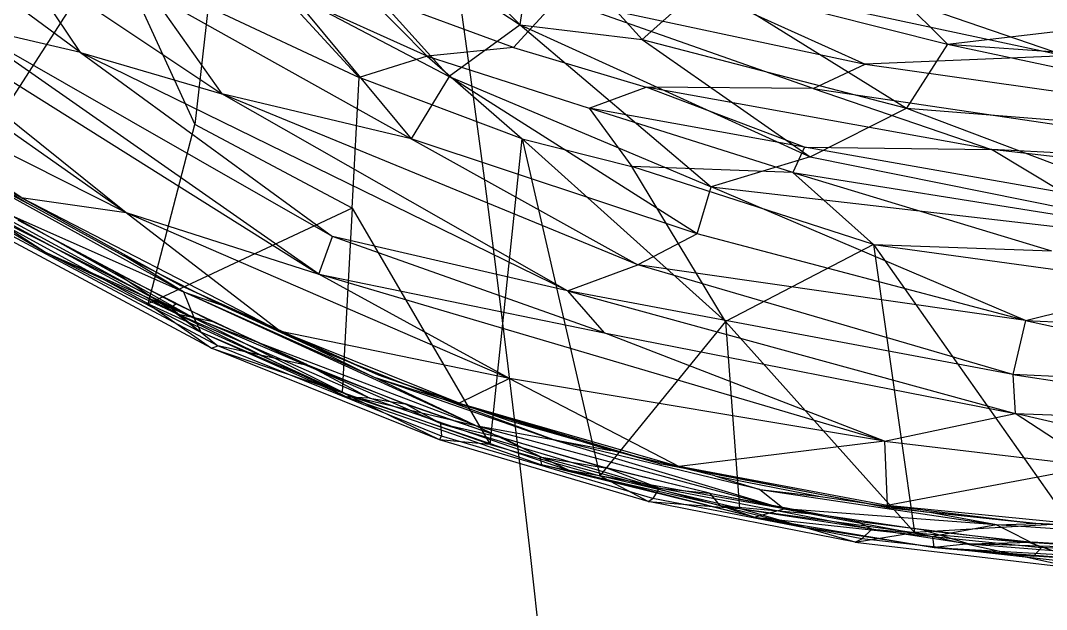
# Model space of a CAD drawing. Extents: x 11992 to 29481, y -6727 to 6811.
# Drawn here: x 17025.2 to 17157.5, y -2158.3 to -2082.4 of the extents above; entities that cross this region are included whole.
import ezdxf

# ---------------------------------------------------------------- set-up
doc = ezdxf.new("R2010")
doc.units = 0
doc.header["$MEASUREMENT"] = 0
doc.layers.get('0').update_dxf_attribs({"color": 8, "linetype": 'CONTINUOUS'})
doc.layers.add('zoylight 5回路', color=4, linetype='CONTINUOUS')

msp = doc.modelspace()

# ---------------------------------------------------------------- linework, layer by layer
for p, q in [((17057.84, -2050.93, -1806.02), (17089.66, -2082.97, -1774.11)), ((17052.22, -2058.27, -1779.22), (17089.66, -2082.97, -1774.11)), ((17052.22, -2058.27, -1779.22), (17080.52, -2089.61, -1751.59)), ((17032.94, -2086.54, -1721.3), (17000.15, -2062.2, -1717.14)), ((17089.66, -2082.97, -1774.11), (17091.62, -2069.53, -1810.6)), ((17105.38, -2084.87, -1785.54), (17091.62, -2069.53, -1810.6)), ((16986.96, -2070.74, -1714.13), (17038.86, -2107.12, -1719.94)), ((16994.72, -2071.78, -1714.02), (17063.68, -2115.07, -1721.32)), ((16994.72, -2071.78, -1714.02), (17038.86, -2107.12, -1719.94)), ((17016.06, -2104.91, -1753.82), (17036.99, -2072.51, -2023.83)), ((17036.99, -2072.51, -2023.83), (17047.69, -2095.8, -1921.09)), ((17144.75, -2085.44, -1816.23), (17131.29, -2072.06, -1850.83)), ((17024.68, -2074.12, -1724.89), (17051.18, -2091.85, -1726.59)), ((17032.94, -2086.54, -1721.3), (17024.68, -2074.12, -1724.89)), ((17106.38, -2075.5, -2070.11), (17159.97, -2086.96, -2070.04)), ((17106.38, -2075.5, -2070.11), (17134.16, -2088.04, -2068.06)), ((17159.97, -2086.96, -2070.04), (17126.08, -2075.31, -2070.85)), ((17058.35, -2078.28, -2053.08), (17068.88, -2089.75, -2022.86)), ((17077.66, -2087.01, -2053.27), (17058.35, -2078.28, -2053.08)), ((17113.54, -2077.59, -1813.53), (17105.38, -2084.87, -1785.54)), ((17113.54, -2077.59, -1813.53), (17144.75, -2085.44, -1816.23)), ((17113.54, -2077.59, -1813.53), (17139.48, -2093.69, -1789.68)), ((17042.07, -2078.91, -1733.58), (17075.6, -2097.63, -1735.61)), ((17042.07, -2078.91, -1733.58), (17051.18, -2091.85, -1726.59)), ((17060, -2078.85, -1750.05), (17080.52, -2089.61, -1751.59)), ((17060, -2078.85, -1750.05), (17075.6, -2097.63, -1735.61)), ((17088.81, -2085.88, -2061.06), (17069.61, -2078.82, -2060.56)), ((17077.66, -2087.01, -2053.27), (17069.61, -2078.82, -2060.56)), ((17094.54, -2079.55, -2067.25), (17088.81, -2085.88, -2061.06)), ((17094.54, -2079.55, -2067.25), (17134.16, -2088.04, -2068.06)), ((17127.44, -2091.16, -2065.54), (17094.54, -2079.55, -2067.25)), ((17049.41, -2080.64, -2019.55), (17047.69, -2095.8, -1921.09)), ((17049.41, -2080.64, -2019.55), (17068.88, -2089.75, -2022.86)), ((17144.75, -2085.44, -1816.23), (17182.86, -2080.95, -1859.56)), ((17065.44, -2110.21, -1721.69), (17017.68, -2082.94, -1717.37)), ((17063.68, -2115.07, -1721.32), (17017.68, -2082.94, -1717.37)), ((17032.94, -2086.54, -1721.3), (17017.68, -2082.94, -1717.37)), ((17089.66, -2082.97, -1774.11), (17080.52, -2089.61, -1751.59)), ((17089.66, -2082.97, -1774.11), (17105.38, -2084.87, -1785.54)), ((17089.66, -2082.97, -1774.11), (17127.04, -2099.97, -1767.59)), ((17089.66, -2082.97, -1774.11), (17114.3, -2103.83, -1752.3)), ((17105.38, -2084.87, -1785.54), (17127.04, -2099.97, -1767.59)), ((17105.38, -2084.87, -1785.54), (17139.48, -2093.69, -1789.68)), ((17025.3, -2105.2, -1720.89), (16996.25, -2085.68, -1717.68)), ((16996.25, -2085.68, -1717.68), (17038.86, -2107.12, -1719.94)), ((17088.81, -2085.88, -2061.06), (17077.66, -2087.01, -2053.27)), ((17088.81, -2085.88, -2061.06), (17105.9, -2090.97, -2061.16)), ((17144.75, -2085.44, -1816.23), (17139.48, -2093.69, -1789.68)), ((17144.75, -2085.44, -1816.23), (17210.5, -2099.38, -1819.06)), ((17144.75, -2085.44, -1816.23), (17224.1, -2091.13, -1852.87)), ((17095.74, -2117.21, -1727.77), (17032.94, -2086.54, -1721.3)), ((17032.94, -2086.54, -1721.3), (17065.44, -2110.21, -1721.69)), ((17032.94, -2086.54, -1721.3), (17051.18, -2091.85, -1726.59)), ((17077.66, -2087.01, -2053.27), (17068.88, -2089.75, -2022.86)), ((17077.66, -2087.01, -2053.27), (17089.9, -2097.65, -2022.06)), ((17077.66, -2087.01, -2053.27), (17098.57, -2093.69, -2053.59)), ((17159.97, -2086.96, -2070.04), (17134.16, -2088.04, -2068.06)), ((17127.44, -2091.16, -2065.54), (17134.16, -2088.04, -2068.06)), ((17134.16, -2088.04, -2068.06), (17186.58, -2095.44, -2068.34)), ((17067.98, -2106.58, -1913.47), (17068.88, -2089.75, -2022.86)), ((17089.9, -2097.65, -2022.06), (17068.88, -2089.75, -2022.86)), ((17080.52, -2089.61, -1751.59), (17075.6, -2097.63, -1735.61)), ((17112.49, -2109.9, -1741.78), (17080.52, -2089.61, -1751.59)), ((17080.52, -2089.61, -1751.59), (17114.3, -2103.83, -1752.3)), ((17098.57, -2093.69, -2053.59), (17105.9, -2090.97, -2061.16)), ((17126.31, -2098.72, -2056.77), (17105.9, -2090.97, -2061.16)), ((17150.44, -2099.03, -2062.58), (17105.9, -2090.97, -2061.16)), ((17127.44, -2091.16, -2065.54), (17105.9, -2090.97, -2061.16)), ((17127.44, -2091.16, -2065.54), (17195.51, -2101.26, -2065.85)), ((17127.44, -2091.16, -2065.54), (17150.44, -2099.03, -2062.58)), ((17095.74, -2117.21, -1727.77), (17051.18, -2091.85, -1726.59)), ((17075.6, -2097.63, -1735.61), (17051.18, -2091.85, -1726.59)), ((17104.83, -2113.89, -1733.63), (17051.18, -2091.85, -1726.59)), ((17126.31, -2098.72, -2056.77), (17098.57, -2093.69, -2053.59)), ((17124.82, -2101.96, -2045.42), (17098.57, -2093.69, -2053.59)), ((17098.57, -2093.69, -2053.59), (17104.05, -2101.22, -2024.56)), ((17127.04, -2099.97, -1767.59), (17139.48, -2093.69, -1789.68)), ((17139.48, -2093.69, -1789.68), (17189.29, -2112.47, -1776.63)), ((17139.48, -2093.69, -1789.68), (17210.5, -2099.38, -1819.06)), ((17041.68, -2118.89, -1757.72), (17047.69, -2095.8, -1921.09)), ((17067.98, -2106.58, -1913.47), (17047.69, -2095.8, -1921.09)), ((17112.49, -2109.9, -1741.78), (17075.6, -2097.63, -1735.61)), ((17075.6, -2097.63, -1735.61), (17104.83, -2113.89, -1733.63)), ((17085.79, -2137.01, -1761.69), (17089.9, -2097.65, -2022.06)), ((17116.13, -2121.18, -1916.2), (17089.9, -2097.65, -2022.06)), ((17089.9, -2097.65, -2022.06), (17104.05, -2101.22, -2024.56)), ((17089.9, -2097.65, -2022.06), (17099.94, -2141.07, -1764.4)), ((17013.84, -2098.56, -1720.53), (17026.14, -2105.95, -1721.86)), ((17126.31, -2098.72, -2056.77), (17124.82, -2101.96, -2045.42)), ((17126.31, -2098.72, -2056.77), (17150.44, -2099.03, -2062.58)), ((17159.7, -2104.6, -2057.14), (17126.31, -2098.72, -2056.77)), ((17201.29, -2104.72, -2063.45), (17150.44, -2099.03, -2062.58)), ((17195.51, -2101.26, -2065.85), (17150.44, -2099.03, -2062.58)), ((17159.7, -2104.6, -2057.14), (17150.44, -2099.03, -2062.58)), ((17017.32, -2100.83, -1720.89), (17045.84, -2116.52, -1724.12)), ((17025.3, -2105.2, -1720.89), (17017.32, -2100.83, -1720.89)), ((17127.04, -2099.97, -1767.59), (17114.3, -2103.83, -1752.3)), ((17127.04, -2099.97, -1767.59), (17189.29, -2112.47, -1776.63)), ((17018.08, -2101.85, -1720.33), (17026.14, -2105.95, -1721.86)), ((17018.08, -2101.85, -1720.33), (17046.26, -2117.36, -1723.43)), ((17124.82, -2101.96, -2045.42), (17104.05, -2101.22, -2024.56)), ((17116.13, -2121.18, -1916.2), (17104.05, -2101.22, -2024.56)), ((17135.23, -2111.25, -2005.63), (17104.05, -2101.22, -2024.56)), ((17124.82, -2101.96, -2045.42), (17158.18, -2112.09, -2025.59)), ((17124.82, -2101.96, -2045.42), (17159.32, -2107.49, -2048.25)), ((17135.23, -2111.25, -2005.63), (17124.82, -2101.96, -2045.42)), ((17014, -2103.81, -1720.72), (17028.56, -2112.32, -1722.77)), ((17014, -2103.81, -1720.72), (17047.63, -2120.75, -1723.6)), ((17016.47, -2104.55, -1724.08), (17028.56, -2112.32, -1722.77)), ((17016.47, -2104.55, -1724.08), (17045.37, -2120.19, -1727.36)), ((17016.79, -2104.32, -1724.9), (17044.57, -2119.37, -1728.05)), ((17112.49, -2109.9, -1741.78), (17114.3, -2103.83, -1752.3)), ((17114.3, -2103.83, -1752.3), (17189.29, -2112.47, -1776.63)), ((17154.81, -2121.04, -1745.18), (17114.3, -2103.83, -1752.3)), ((17050.65, -2124.3, -1734.32), (17015.95, -2105.79, -1730.21)), ((17041.68, -2118.89, -1757.72), (17016.06, -2104.91, -1753.82)), ((17025.3, -2105.2, -1720.89), (17038.86, -2107.12, -1719.94)), ((17025.3, -2105.2, -1720.89), (17058.78, -2122.46, -1724.96)), ((17025.3, -2105.2, -1720.89), (17045.84, -2116.52, -1724.12)), ((17026.14, -2105.95, -1721.86), (17038.56, -2112.71, -1723.26)), ((17049.87, -2124.61, -1741.92), (17015.65, -2106.34, -1737.85)), ((17038.86, -2107.12, -1719.94), (17063.68, -2115.07, -1721.32)), ((17038.86, -2107.12, -1719.94), (17088.27, -2128.53, -1725.87)), ((17038.86, -2107.12, -1719.94), (17058.78, -2122.46, -1724.96)), ((17067.98, -2106.58, -1913.47), (17041.68, -2118.89, -1757.72)), ((17067.98, -2106.58, -1913.47), (17066.69, -2130.31, -1759.47)), ((17067.98, -2106.58, -1913.47), (17085.79, -2137.01, -1761.69)), ((17024.08, -2107.54, -1720.7), (17046.26, -2117.36, -1723.43)), ((17024.08, -2107.54, -1720.7), (17047.63, -2120.75, -1723.6)), ((17024.91, -2108.1, -1725.26), (17045.25, -2118.91, -1727.59)), ((17037.46, -2114.86, -1726.66), (17024.91, -2108.1, -1725.25)), ((17112.49, -2109.9, -1741.78), (17104.83, -2113.89, -1733.63)), ((17154.81, -2121.04, -1745.18), (17112.49, -2109.9, -1741.78)), ((17063.68, -2115.07, -1721.32), (17065.44, -2110.21, -1721.69)), ((17100.48, -2122.63, -1726.75), (17065.44, -2110.21, -1721.69)), ((17095.74, -2117.21, -1727.77), (17065.44, -2110.21, -1721.69)), ((17135.23, -2111.25, -2005.63), (17116.13, -2121.18, -1916.2)), ((17135.23, -2111.25, -2005.63), (17140.5, -2148.36, -1777.2)), ((17135.23, -2111.25, -2005.63), (17160.55, -2147.19, -1804.19)), ((17135.23, -2111.25, -2005.63), (17173.09, -2116.45, -2011.24)), ((17135.23, -2111.25, -2005.63), (17158.18, -2112.09, -2025.59)), ((17028.56, -2112.32, -1722.77), (17048.48, -2122.54, -1725.07)), ((17028.56, -2112.32, -1722.77), (17047.63, -2120.75, -1723.6)), ((17045.37, -2120.19, -1727.36), (17028.56, -2112.32, -1722.77)), ((17046.26, -2117.36, -1723.43), (17038.56, -2112.71, -1723.26)), ((17050.85, -2118.95, -1724.77), (17038.56, -2112.71, -1723.26)), ((17154.81, -2121.04, -1745.18), (17189.29, -2112.47, -1776.63)), ((17095.74, -2117.21, -1727.77), (17104.83, -2113.89, -1733.63)), ((17154.81, -2121.04, -1745.18), (17104.83, -2113.89, -1733.63)), ((17153.2, -2127.98, -1737.93), (17104.83, -2113.89, -1733.63)), ((17037.46, -2114.86, -1726.66), (17045.37, -2120.19, -1727.36)), ((17037.46, -2114.86, -1726.66), (17049.85, -2121.11, -1728.17)), ((17088.27, -2128.53, -1725.87), (17063.68, -2115.07, -1721.32)), ((17063.68, -2115.07, -1721.32), (17100.48, -2122.63, -1726.75)), ((17136.64, -2136.57, -1731.23), (17063.68, -2115.07, -1721.32)), ((17071.34, -2128.06, -1727.51), (17045.84, -2116.52, -1724.12)), ((17058.78, -2122.46, -1724.96), (17045.84, -2116.52, -1724.12)), ((17070.68, -2128.28, -1726.74), (17046.26, -2117.36, -1723.43)), ((17046.26, -2117.36, -1723.43), (17050.85, -2118.95, -1724.77)), ((17046.26, -2117.36, -1723.43), (17047.63, -2120.75, -1723.6)), ((17083.89, -2134.55, -1728.27), (17046.26, -2117.36, -1723.43)), ((17153.2, -2127.98, -1737.93), (17095.74, -2117.21, -1727.77)), ((17095.74, -2117.21, -1727.77), (17100.48, -2122.63, -1726.75)), ((17095.74, -2117.21, -1727.77), (17153.49, -2133.02, -1735.25)), ((17041.68, -2118.89, -1757.72), (17049.87, -2124.61, -1741.92)), ((17041.68, -2118.89, -1757.72), (17066.69, -2130.31, -1759.47)), ((17044.57, -2119.37, -1728.05), (17045.25, -2118.91, -1727.59)), ((17044.57, -2119.37, -1728.05), (17050.65, -2124.3, -1734.32)), ((17062.02, -2126.8, -1729.62), (17044.57, -2119.37, -1728.05)), ((17062.02, -2126.8, -1729.62), (17045.25, -2118.91, -1727.59)), ((17063.17, -2124.61, -1726.39), (17050.85, -2118.95, -1724.77)), ((17070.26, -2131.06, -1730.76), (17045.37, -2120.19, -1727.36)), ((17045.37, -2120.19, -1727.36), (17067.36, -2130.93, -1728.87)), ((17045.37, -2120.19, -1727.36), (17048.48, -2122.54, -1725.07)), ((17045.37, -2120.19, -1727.36), (17049.85, -2121.11, -1728.17)), ((17047.63, -2120.75, -1723.6), (17048.48, -2122.54, -1725.07)), ((17067.7, -2130.76, -1726.81), (17047.63, -2120.75, -1723.6)), ((17083.89, -2134.55, -1728.27), (17047.63, -2120.75, -1723.6)), ((17062.24, -2126.76, -1729.78), (17049.85, -2121.11, -1728.17)), ((17116.13, -2121.18, -1916.2), (17099.94, -2141.07, -1764.4)), ((17116.13, -2121.18, -1916.2), (17117.94, -2145.28, -1767.88)), ((17116.13, -2121.18, -1916.2), (17140.5, -2148.36, -1777.2)), ((17154.81, -2121.04, -1745.18), (17153.2, -2127.98, -1737.93)), ((17154.81, -2121.04, -1745.18), (17195.41, -2122.78, -1762.93)), ((17154.81, -2121.04, -1745.18), (17195.68, -2130.02, -1754.64)), ((17067.7, -2130.76, -1726.81), (17048.48, -2122.54, -1725.07)), ((17067.36, -2130.93, -1728.87), (17048.48, -2122.54, -1725.07)), ((17081.8, -2131.69, -1728.07), (17058.78, -2122.46, -1724.96)), ((17058.78, -2122.46, -1724.96), (17071.34, -2128.06, -1727.51)), ((17088.27, -2128.53, -1725.87), (17058.78, -2122.46, -1724.96)), ((17100.48, -2122.63, -1726.75), (17153.49, -2133.02, -1735.25)), ((17136.64, -2136.57, -1731.23), (17100.48, -2122.63, -1726.75)), ((17049.87, -2124.61, -1741.92), (17050.65, -2124.3, -1734.32)), ((17079.24, -2136.42, -1745.81), (17049.87, -2124.61, -1741.92)), ((17049.87, -2124.61, -1741.92), (17066.69, -2130.31, -1759.47)), ((17079.52, -2135.94, -1738.13), (17050.65, -2124.3, -1734.32)), ((17062.02, -2126.8, -1729.62), (17050.65, -2124.3, -1734.32)), ((17063.17, -2124.61, -1726.39), (17070.68, -2128.28, -1726.74)), ((17063.17, -2124.61, -1726.39), (17079.45, -2131.08, -1728.64)), ((17079.4, -2134.3, -1732.66), (17062.02, -2126.8, -1729.62)), ((17062.02, -2126.8, -1729.62), (17074.73, -2131.75, -1731.51)), ((17062.24, -2126.76, -1729.78), (17070.26, -2131.06, -1730.76)), ((17062.24, -2126.76, -1729.78), (17074.73, -2131.76, -1731.49)), ((17070.68, -2128.28, -1726.74), (17079.45, -2131.08, -1728.64)), ((17070.68, -2128.28, -1726.74), (17093.85, -2136.39, -1729.49)), ((17083.89, -2134.55, -1728.27), (17070.68, -2128.28, -1726.74)), ((17081.8, -2131.69, -1728.07), (17071.34, -2128.06, -1727.51)), ((17071.34, -2128.06, -1727.51), (17088.31, -2133.96, -1729.71)), ((17088.27, -2128.53, -1725.87), (17081.8, -2131.69, -1728.07)), ((17088.27, -2128.53, -1725.87), (17110.15, -2139.86, -1731.04)), ((17136.64, -2136.57, -1731.23), (17088.27, -2128.53, -1725.87)), ((17195.68, -2130.02, -1754.64), (17153.2, -2127.98, -1737.93)), ((17153.2, -2127.98, -1737.93), (17153.49, -2133.02, -1735.25)), ((17153.2, -2127.98, -1737.93), (17195.07, -2134.58, -1751.04)), ((17079.24, -2136.42, -1745.81), (17066.69, -2130.31, -1759.47)), ((17085.79, -2137.01, -1761.69), (17066.69, -2130.31, -1759.47)), ((17067.7, -2130.76, -1726.81), (17067.36, -2130.93, -1728.87)), ((17070.26, -2131.06, -1730.76), (17067.36, -2130.93, -1728.87)), ((17067.36, -2130.93, -1728.87), (17092.39, -2139.65, -1732.11)), ((17067.7, -2130.76, -1726.81), (17096.02, -2140.35, -1730.19)), ((17067.7, -2130.76, -1726.81), (17083.89, -2134.55, -1728.27)), ((17070.26, -2131.06, -1730.76), (17074.73, -2131.76, -1731.49)), ((17092.2, -2138.6, -1733.6), (17070.26, -2131.06, -1730.76)), ((17101.36, -2137.81, -1731.08), (17079.45, -2131.08, -1728.64)), ((17093.85, -2136.39, -1729.49), (17079.45, -2131.08, -1728.64)), ((17079.4, -2134.3, -1732.66), (17074.73, -2131.75, -1731.51)), ((17087.48, -2136.15, -1733.18), (17074.73, -2131.75, -1731.51)), ((17087.48, -2136.15, -1733.17), (17074.73, -2131.76, -1731.49)), ((17081.8, -2131.69, -1728.07), (17110.15, -2139.86, -1731.04)), ((17081.8, -2131.69, -1728.07), (17088.31, -2133.96, -1729.71)), ((17081.8, -2131.69, -1728.07), (17107.92, -2139.55, -1731.73)), ((17088.31, -2133.96, -1729.71), (17107.92, -2139.55, -1731.73)), ((17136.64, -2136.57, -1731.23), (17153.49, -2133.02, -1735.25)), ((17184.91, -2140.37, -1745.07), (17153.49, -2133.02, -1735.25)), ((17163.84, -2139.81, -1737.57), (17153.49, -2133.02, -1735.25)), ((17153.49, -2133.02, -1735.25), (17195.07, -2134.58, -1751.04)), ((17079.4, -2134.3, -1732.66), (17107.6, -2142.63, -1735.9)), ((17079.4, -2134.3, -1732.66), (17087.48, -2136.15, -1733.18)), ((17079.4, -2134.3, -1732.66), (17079.52, -2135.94, -1738.13)), ((17083.89, -2134.55, -1728.27), (17123.71, -2145.3, -1732.45)), ((17083.89, -2134.55, -1728.27), (17096.02, -2140.35, -1730.19)), ((17083.89, -2134.55, -1728.27), (17093.85, -2136.39, -1729.49)), ((17079.24, -2136.42, -1745.81), (17079.52, -2135.94, -1738.13)), ((17106.17, -2144.36, -1748.76), (17079.24, -2136.42, -1745.81)), ((17085.79, -2137.01, -1761.69), (17079.24, -2136.42, -1745.81)), ((17106.78, -2143.98, -1741.25), (17079.52, -2135.94, -1738.13)), ((17087.48, -2136.15, -1733.18), (17100.6, -2140, -1734.65)), ((17087.48, -2136.15, -1733.17), (17092.2, -2138.6, -1733.6)), ((17087.48, -2136.15, -1733.17), (17100.6, -2140.01, -1734.64)), ((17120.57, -2142.81, -1732.36), (17093.85, -2136.39, -1729.49)), ((17093.85, -2136.39, -1729.49), (17101.36, -2137.81, -1731.08)), ((17093.85, -2136.39, -1729.49), (17123.71, -2145.3, -1732.45)), ((17136.64, -2136.57, -1731.23), (17110.15, -2139.86, -1731.04)), ((17136.64, -2136.57, -1731.23), (17136.98, -2144.86, -1734.44)), ((17136.64, -2136.57, -1731.23), (17163.84, -2139.81, -1737.57)), ((17085.79, -2137.01, -1761.69), (17099.94, -2141.07, -1764.4)), ((17114.75, -2141.06, -1732.48), (17101.36, -2137.81, -1731.08)), ((17092.2, -2138.6, -1733.6), (17092.39, -2139.65, -1732.11)), ((17092.2, -2138.6, -1733.6), (17115.39, -2144.87, -1735.93)), ((17092.2, -2138.6, -1733.6), (17100.6, -2140.01, -1734.64)), ((17115.39, -2144.87, -1735.93), (17092.39, -2139.65, -1732.11)), ((17119.82, -2146.36, -1733.03), (17092.39, -2139.65, -1732.11)), ((17092.39, -2139.65, -1732.11), (17096.02, -2140.35, -1730.19)), ((17119.82, -2146.36, -1733.03), (17096.02, -2140.35, -1730.19)), ((17123.71, -2145.3, -1732.45), (17096.02, -2140.35, -1730.19)), ((17107.6, -2142.63, -1735.9), (17100.6, -2140, -1734.65)), ((17114.04, -2143.29, -1736.15), (17100.6, -2140, -1734.65)), ((17114.05, -2143.29, -1736.13), (17100.6, -2140.01, -1734.64)), ((17110.15, -2139.86, -1731.04), (17107.92, -2139.55, -1731.73)), ((17137.28, -2145.17, -1735.47), (17107.92, -2139.55, -1731.73)), ((17136.98, -2144.86, -1734.44), (17110.15, -2139.86, -1731.04)), ((17110.15, -2139.86, -1731.04), (17137.28, -2145.17, -1735.47)), ((17163.84, -2139.81, -1737.57), (17136.98, -2144.86, -1734.44)), ((17106.17, -2144.36, -1748.76), (17099.94, -2141.07, -1764.4)), ((17117.94, -2145.28, -1767.88), (17099.94, -2141.07, -1764.4)), ((17114.75, -2141.06, -1732.48), (17120.57, -2142.81, -1732.36)), ((17114.75, -2141.06, -1732.48), (17128.38, -2143.71, -1734.19)), ((17107.6, -2142.63, -1735.9), (17106.78, -2143.98, -1741.25)), ((17107.6, -2142.63, -1735.9), (17114.04, -2143.29, -1736.15)), ((17134.99, -2147.91, -1739.34), (17107.6, -2142.63, -1735.9)), ((17120.57, -2142.81, -1732.36), (17128.38, -2143.71, -1734.19)), ((17120.57, -2142.81, -1732.36), (17123.71, -2145.3, -1732.45)), ((17120.57, -2142.81, -1732.36), (17151.09, -2147.38, -1737.13)), ((17106.17, -2144.36, -1748.76), (17106.78, -2143.98, -1741.25)), ((17132.84, -2149.58, -1752.07), (17106.17, -2144.36, -1748.76)), ((17106.17, -2144.36, -1748.76), (17117.94, -2145.28, -1767.88)), ((17133.7, -2149.18, -1744.51), (17106.78, -2143.98, -1741.25)), ((17114.04, -2143.29, -1736.15), (17133.02, -2146.9, -1738.58)), ((17114.05, -2143.29, -1736.13), (17115.39, -2144.87, -1735.93)), ((17114.05, -2143.29, -1736.13), (17127.78, -2145.97, -1737.87)), ((17128.38, -2143.71, -1734.19), (17142.21, -2145.75, -1736.4)), ((17115.39, -2144.87, -1735.93), (17126.71, -2147.77, -1735.15)), ((17115.39, -2144.87, -1735.93), (17147.54, -2149.79, -1740.89)), ((17115.39, -2144.87, -1735.93), (17127.78, -2145.97, -1737.87)), ((17119.82, -2146.36, -1733.03), (17115.39, -2144.87, -1735.93)), ((17132.84, -2149.58, -1752.07), (17117.94, -2145.28, -1767.88)), ((17117.94, -2145.28, -1767.88), (17140.5, -2148.36, -1777.2)), ((17119.82, -2146.36, -1733.03), (17123.71, -2145.3, -1732.45)), ((17123.71, -2145.3, -1732.45), (17142.89, -2148.85, -1735.54)), ((17151.09, -2147.38, -1737.13), (17123.71, -2145.3, -1732.45)), ((17164.71, -2147.63, -1740.52), (17136.98, -2144.86, -1734.44)), ((17136.98, -2144.86, -1734.44), (17137.28, -2145.17, -1735.47)), ((17136.98, -2144.86, -1734.44), (17156.17, -2147.2, -1739.32)), ((17137.28, -2145.17, -1735.47), (17156.17, -2147.2, -1739.32)), ((17156.17, -2147.21, -1739.32), (17142.21, -2145.75, -1736.4)), ((17151.09, -2147.38, -1737.13), (17142.21, -2145.75, -1736.4)), ((17119.82, -2146.36, -1733.03), (17126.71, -2147.77, -1735.15)), ((17119.82, -2146.36, -1733.03), (17143.05, -2150.28, -1737.39)), ((17119.82, -2146.36, -1733.03), (17142.89, -2148.85, -1735.54)), ((17141.7, -2148.06, -1740.08), (17127.78, -2145.97, -1737.87)), ((17133.02, -2146.9, -1738.58), (17155.27, -2149.64, -1742.74)), ((17134.99, -2147.91, -1739.34), (17133.02, -2146.9, -1738.58)), ((17160.55, -2147.19, -1804.19), (17140.5, -2148.36, -1777.2)), ((17170.06, -2148.08, -1743.28), (17156.17, -2147.2, -1739.32)), ((17164.71, -2147.63, -1740.52), (17156.17, -2147.2, -1739.32)), ((17143.05, -2150.28, -1737.39), (17126.71, -2147.77, -1735.15)), ((17132.84, -2149.58, -1752.07), (17140.5, -2148.36, -1777.2)), ((17134.99, -2147.91, -1739.34), (17133.7, -2149.18, -1744.51)), ((17134.99, -2147.91, -1739.34), (17155.27, -2149.64, -1742.74)), ((17140.5, -2148.36, -1777.2), (17161.75, -2152.99, -1759.48)), ((17141.7, -2148.06, -1740.08), (17147.54, -2149.79, -1740.89)), ((17141.7, -2148.06, -1740.08), (17155.74, -2149.58, -1743.07)), ((17151.09, -2147.38, -1737.13), (17142.89, -2148.85, -1735.54)), ((17151.09, -2147.38, -1737.13), (17156.17, -2147.21, -1739.32)), ((17151.09, -2147.38, -1737.13), (17156.87, -2150.27, -1738.43)), ((17170.15, -2148.65, -1742.34), (17151.09, -2147.38, -1737.13)), ((17170.06, -2148.09, -1743.28), (17156.17, -2147.21, -1739.32)), ((17132.84, -2149.58, -1752.07), (17133.7, -2149.18, -1744.51)), ((17132.84, -2149.58, -1752.07), (17161.75, -2152.99, -1759.48)), ((17163.19, -2152.45, -1750.64), (17133.7, -2149.18, -1744.51)), ((17143.05, -2150.28, -1737.39), (17142.89, -2148.85, -1735.54)), ((17142.89, -2148.85, -1735.54), (17156.87, -2150.27, -1738.43)), ((17147.54, -2149.79, -1740.89), (17143.05, -2150.28, -1737.39)), ((17147.54, -2149.79, -1740.89), (17155.74, -2149.58, -1743.07)), ((17169.75, -2150.53, -1747.17), (17147.54, -2149.79, -1740.89)), ((17147.54, -2149.79, -1740.89), (17178.57, -2152.27, -1748.82)), ((17169.53, -2150.58, -1746.79), (17155.27, -2149.64, -1742.74)), ((17163.19, -2152.45, -1750.64), (17155.27, -2149.64, -1742.74)), ((17169.75, -2150.53, -1747.17), (17155.74, -2149.58, -1743.07)), ((17143.05, -2150.28, -1737.39), (17178.57, -2152.27, -1748.82)), ((17143.05, -2150.28, -1737.39), (17169.51, -2152.33, -1743.37)), ((17143.05, -2150.28, -1737.39), (17155.83, -2151.38, -1739.4)), ((17155.83, -2151.38, -1739.4), (17156.87, -2150.27, -1738.43)), ((17170.85, -2151.11, -1742.39), (17156.87, -2150.27, -1738.43)), ((17169.51, -2152.33, -1743.37), (17155.83, -2151.38, -1739.4))]:
    msp.add_line(p, q)
at = {"layer": 'zoylight 5回路', "linetype": 'Continuous'}
msp.add_arc((14387.58, -2458.14), 2720.77, 343.33977, 16.27489, dxfattribs=at)

doc.saveas('drawing.dxf')
